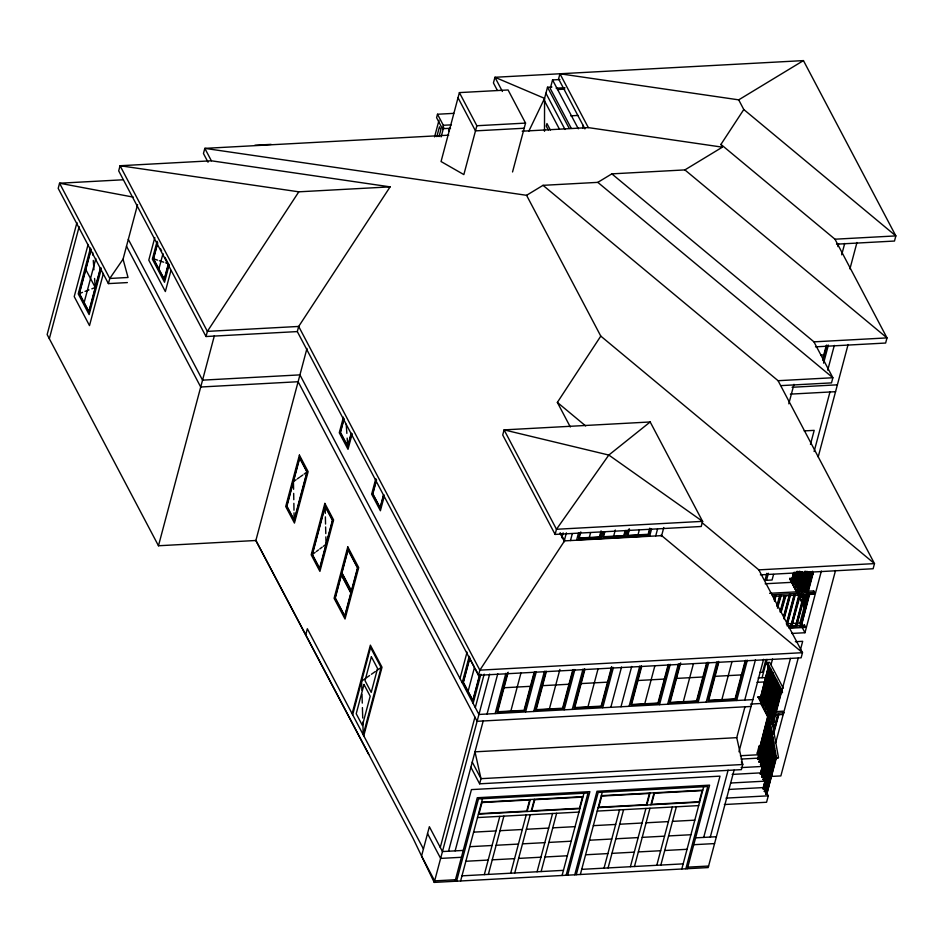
<?xml version="1.0" encoding="UTF-8"?>
<svg xmlns="http://www.w3.org/2000/svg" width="943" height="943" viewBox="0 0 943 943"><rect width="100%" height="100%" fill="white"/><g stroke="black" fill="none" stroke-linecap="round" stroke-linejoin="round"><path stroke-width="1.41" d="M544.5 131.301L544.559 98.367L547.518 87.227L551.914 86.992M305.721 635.052L307.324 628.733L423.431 848.995M76.949 222.572L47.15 334.565L158.471 545.761L255.871 540.492L368.772 754.388M49.331 338.702L79.153 226.638M88.1 244.461L74.226 296.597L89.502 325.594L103.376 273.458M90.434 248.033L78.234 293.886L89.137 314.597L101.349 268.743M90.999 248.976L79.118 293.638L88.937 312.274L100.818 267.612M100.512 267.753L88.866 311.496L79.412 293.556L91.058 249.801M84.139 302.526L95.844 258.535M127.364 282.582L108.398 283.607L109.777 278.468L123.05 259.184L137.584 204.572M154.805 237.553L148.794 260.138L165.355 291.54L170.966 270.429M157.092 241.314L152.353 259.136L164.542 282.263L169.28 264.429M157.634 242.339L153.237 258.889L164.33 279.941L168.373 264.771M165.013 257.38L168.373 263.734L164.271 279.163L153.532 258.806L157.634 243.377M158.895 268.979L162.998 253.561M297.316 331.582L206.01 336.521L207.377 331.382L298.813 191.818L390.119 186.867L298.683 326.443L297.316 331.582L478.49 675.294L801.126 657.825L802.493 652.686L758.832 569.867L702.24 522.823M158.471 545.761L214.391 335.625M306.97 348.439L255.871 540.492L413.105 838.421L434.24 882.4L708.181 867.572L734.09 770.183M294.181 519.97L306.946 471.983L299.674 458.18L286.908 506.167L294.181 519.97L294.039 512.839M343.441 417.148L339.28 432.754L348.014 449.316L352.163 433.721M343.841 418.739L340.175 432.507L347.814 446.994L351.48 433.226M344.054 418.951L340.47 432.424L347.743 446.228L351.091 433.662M312.369 554.484L325.135 506.497L332.419 520.3L319.642 568.287L312.369 554.484L315.151 552.409M453.736 113.36L437.505 114.244L436.585 117.663L442.408 128.708L450.53 128.272M434.57 136.888L438.978 120.315M436.833 136.617L439.438 126.845L440.888 129.604L439.037 136.582M442.408 128.708L443.328 125.278L437.505 114.244M441.135 136.888L443.717 127.222M448.55 130.464L449.033 128.649L449.398 129.344M448.915 131.148L449.552 128.778M459.394 92.603L441.053 161.536L463.85 174.596L476.852 125.737L459.394 92.603L508.088 89.974L525.546 123.097L512.544 171.968M375.821 478.584L371.66 494.179L380.394 510.752L384.166 496.56M376.222 480.164L372.556 493.932L380.194 508.43L383.86 494.651M376.563 479.881L372.85 493.849L380.123 507.652L383.471 495.087M352.116 713.71L370.363 645.153L382.009 667.243L363.762 735.799M352.67 714.747L370.564 647.476L381.113 667.491L363.22 734.762L362.843 722.114M559.894 79.53L552.551 79.931L550.276 88.501L571.293 128.378M836.512 244.178L894.483 241.043L895.85 235.903L803.448 60.6L738.699 99.852L559.953 73.778L558.574 78.917L584.931 128.908M582.609 128.189L583.363 125.36M460.019 678.559L467.044 652.132M462.2 682.697L469.225 656.304M469.767 657.33L463.084 682.449L472.914 701.085L479.963 674.575M468.117 691.337L474.494 667.349L469.767 658.379L463.378 682.367L472.844 700.307L479.221 676.32L475.178 668.634M478.49 675.294L479.857 670.155L564.904 540.339M473.115 703.407L480.883 674.221M475.296 707.545L484.183 674.162M440.275 847.415L474.93 717.163M434.24 882.4L489.665 674.104M448.538 851.223L483.193 720.971M487.048 714.016L497.774 673.715M455.139 850.869L471.441 789.597L720.004 776.148L703.702 837.419M495.169 713.568L505.896 673.278M507.428 673.125L497.032 712.201L524.426 710.716L534.822 671.64M508.171 672.229L497.656 711.753L524.037 710.315L534.174 672.218M736.742 737.662L742.742 764.502L741.375 769.641L479.622 783.81L480.989 778.67L474.989 751.83L736.742 737.662L744.958 706.802M455.045 881.281L477.276 797.731L589.894 791.637L567.662 875.187M456.565 881.198L478.455 798.933L588.031 793.004L566.142 875.269M460.62 880.974L482.51 798.709M555.109 534.41L556.476 529.271L608.813 455.056L650.187 421.969L702.582 521.361L701.215 526.5L555.109 534.41L502.725 435.018L504.092 429.878L650.187 421.969M510.847 711.034L520.984 672.925M561.828 537.758L563.136 532.842M563.985 541.86L566.389 532.854M570.491 540.551L572.283 533.785M525.605 711.93L536.331 671.628M484.313 874.632L499.814 816.355M578.495 532.995L576.68 539.856L649.727 535.895L651.542 529.047M488.368 874.409L503.88 816.143M580.016 532.948L578.542 538.488L599.842 537.333L601.316 531.793M580.794 531.911L579.155 538.029L599.453 536.932L601.08 530.815M533.726 711.482L544.441 671.192M545.985 671.039L535.589 710.114L562.983 708.629L573.379 669.554M546.351 671.557L536.202 709.666L562.582 708.228L572.719 670.131M589.304 537.475L590.613 532.583M549.392 708.947L559.906 669.424M510.693 873.194L526.194 814.929M527.102 811.499L530.296 799.511M601.021 538.536L602.848 531.675M604.357 531.628L602.883 537.168L624.195 536.013L625.669 530.473M604.817 531.817L603.508 536.708L623.806 535.612L625.103 530.72M514.748 872.982L530.249 814.705M531.168 811.286L534.363 799.287M564.162 709.831L574.876 669.542M613.657 536.166L615.284 530.037M572.271 709.395L582.998 669.094M584.613 668.681L574.134 708.028L601.528 706.543L611.924 667.467M584.896 669.471L574.759 707.568L601.139 706.142L611.653 666.63M625.374 537.215L627.201 530.367M537.074 871.768L552.574 813.503M629.075 528.929L627.236 535.848L648.548 534.693L650.022 529.153M629.488 529.271L627.861 535.388L648.147 534.292L649.774 528.174M541.129 871.556L556.629 813.279M587.949 706.861L598.086 668.752M638.01 534.846L639.307 529.942M602.707 707.745L613.433 667.455M562.075 875.481L583.965 793.216M655.715 535.942L657.507 529.176M610.828 707.309L621.555 667.007M661.42 536.461L663.801 527.502M574.759 874.798L596.99 791.248L709.607 785.154L687.376 868.703M576.279 874.715L598.168 792.45L707.745 786.521L685.856 868.786M620.977 706.767L631.692 666.465M580.346 874.491L602.235 792.238M629.087 706.319L639.814 666.029M641.346 665.876L630.95 704.951L658.344 703.466L668.74 664.391M641.712 666.395L631.574 704.504L657.955 703.065L668.092 664.968M644.764 703.784L654.902 665.675M604.027 868.149L619.539 809.872M608.094 867.925L623.594 809.66M659.522 704.68L670.249 664.379M667.644 704.232L678.371 663.943M679.903 663.789L669.506 702.865L696.901 701.38L707.297 662.304M680.646 662.894L670.131 702.417L696.512 700.979L706.649 662.882M630.407 866.723L645.908 808.446M646.827 805.027L650.022 793.028M634.462 866.499L649.975 808.234M650.882 804.803L654.077 792.804M683.321 701.698L693.459 663.589M698.079 702.582L708.806 662.292M656.788 865.297L672.288 807.019M660.843 865.073L676.355 806.807M706.201 702.146L716.916 661.856M718.531 661.432L708.063 700.779L735.457 699.293L745.854 660.218M718.825 662.222L708.676 700.331L735.057 698.893L745.194 660.795M788.796 403.804L793.982 384.331M837.867 246.594L838.622 243.754M721.866 699.612L732.016 661.503M841.686 254.799L844.704 243.459M681.801 869.01L703.69 786.745M822.685 359.012L826.316 345.374M822.791 360.474L826.881 345.138M766.848 573.344L764.973 580.405L772.069 580.016L773.555 574.452M823.581 363.138L828.39 345.103M766.494 580.322L768.368 573.273M849.926 268.92L856.963 242.492M736.636 700.496L747.351 660.206M827.718 370.151L834.307 345.409M810.461 444.389L814.198 430.362L804.155 430.904M744.746 700.06L755.473 659.758M710.303 837.054L728.102 770.16M774.238 598.062L774.993 595.233M774.132 599.996L775.264 595.752L776.301 596.224M774.627 599.442L775.382 596.613M814.127 451.52L829.97 391.982M774.521 601.375L776.03 595.717M776.796 606.302L779.814 594.974M777.445 605.406L780.356 596.011M777.562 606.255L780.568 594.939M738.982 751.783L763.606 659.275M777.456 608.188L781.122 595.964M818.206 456.884L848.111 344.49M765.964 659.44L762.557 672.241L759.763 672.383M762.074 677.734L766.977 659.31M780.109 611.701L784.258 596.129M780.38 612.219L785.177 595.752M768.168 716.774L758.137 696.771L760.541 696.629L763.099 702.441M780.875 611.665L785.012 596.082M799.511 592.51L792.026 578.307L789.621 578.436L805.098 608.777M782.042 692.881L766.93 664.19L767.378 662.481L769.665 662.363L783.279 688.19M781.146 612.184L785.943 595.705M760.188 699.176L768.58 666.1L760.188 699.176L761.072 699.128L769.37 667.986M793.287 573.261L791.672 580.853L792.556 580.805L794.819 572.307M791.672 580.853L793.935 572.354M761.072 699.128L768.71 668.882M792.662 578.872L794.171 573.203M794.89 572.613L792.686 580.888L793.252 581.183L795.479 572.802M793.252 581.183L795.208 572.283M783.798 615.685L789.079 595.87M768.203 717.717L760.718 703.513L769.912 668.929M771.044 664.674L772.553 659.004M783.692 617.618L789.727 594.974L790.482 594.927L784.081 618.997M784.187 617.064L790.21 594.408L790.753 595.446M762.05 702.452L770.431 669.377L762.05 702.452L762.804 702.405L771.091 671.263M797.684 571.34L794.289 584.082L793.534 584.13L796.269 572.283M793.534 584.13L796.918 571.387M762.804 702.405L770.82 670.744M794.289 584.082L797.035 572.236M772.824 674.54L764.537 705.694L763.771 705.729L772.164 672.654L771.398 672.689M800.159 571.788L796.022 587.359L795.255 587.406L799.134 571.317M763.771 705.729L772.164 672.654M795.255 587.406L799.405 571.823M764.537 705.694L772.93 672.607M796.022 587.359L799.888 571.269M786.356 623.924L794.265 594.196M800.159 572.495L796.305 586.97L798.084 586.876M786.627 624.443L794.548 594.715L795.574 595.186M787.122 623.877L795.032 594.149M787.016 625.81L795.303 594.668M774.545 677.817L766.258 708.971L765.504 709.006L773.897 675.931L773.13 675.966M802.646 572.236L797.743 590.636L796.988 590.683L801.609 571.753M765.504 709.006L774.168 676.449M796.988 590.683L801.88 572.271M802.092 571.812L798.026 587.1L796.246 587.194L795.668 585.756M766.258 708.971L773.897 678.712M797.743 590.636L802.375 571.717M776.655 679.679L767.991 712.248L767.225 712.283L775.617 679.208L774.863 679.243M798.815 592.027L804.096 572.201M767.225 712.283L775.889 679.726L775.134 679.762M799.464 591.131L804.744 571.305M767.814 714.888L775.665 758.361L777.692 758.255L778.47 757.535L770.514 713.474L770.054 715.183L783.244 714.464L783.704 712.755L782.879 711.199L767.661 712.024L767.213 713.733L767.967 713.698M767.991 712.248L775.629 682.001M799.086 593.925L790.694 627.012L791.46 626.965L800.395 594.927M799.959 590.566L804.85 572.165M759.044 746.184L759.905 747.823L758.042 754.813L757.182 753.174L759.044 746.184L772.246 745.465M790.694 627.012L799.64 594.962M800.23 591.084L805.499 571.269M799.853 593.89L791.46 626.965M761.472 742.483L760.612 747.257L759.858 747.292L768.239 714.216M759.858 747.292L768.144 716.15M762.227 739.654L763.359 735.41M764.113 732.581L765.233 728.326M765.987 725.497L767.119 721.254M769.441 712.213L777.35 682.484L776.584 682.532M801.951 594.361L801.196 597.202L800.442 597.237L800.925 593.89M801.68 591.061L806.949 571.234M768.851 720.393L758.478 759.374L757.712 759.41L768.899 716.102M769.712 712.731L777.35 682.484M800.442 597.237L801.196 594.408M801.951 591.579L807.22 571.753M770.195 712.177L777.35 685.278M802.057 592.428L807.338 572.613M757.712 759.41L768.663 716.739M770.466 712.696L778.01 684.382M802.705 591.532L807.986 571.717M758.478 759.374L769.052 718.095M769.724 725.344L759.928 762.133L759.174 762.18L769.547 721.643L770.313 721.595M770.785 716.916L779.071 685.761M803.672 594.856L802.175 600.514L803.401 594.338M804.155 591.509L809.436 571.682M805.216 594.668L796.281 626.706L795.515 626.753L803.53 595.08M759.174 762.18L769.547 721.643M771.068 717.423L771.81 714.594M772.565 711.765L779.354 686.28L778.588 686.327M804.426 592.027L809.707 572.201M759.928 762.133L768.84 727.112M771.928 715.454L771.445 718.802L770.69 718.849M772.682 712.625L779.46 687.141M795.515 626.753L804.45 594.703M804.921 591.461L810.19 571.647M771.445 718.802L779.731 687.659M796.281 626.706L804.438 594.809M805.192 591.98L810.461 572.165M770.702 727.171L765.433 746.986L764.667 747.033L769.299 728.114M771.174 721.03L773.06 713.957M764.667 747.033L769.948 727.206M771.457 721.548L773.331 714.464L774.097 714.429L771.834 722.927M760.624 764.938L770.431 726.546L760.624 764.938L761.39 764.891L770.985 728.809M765.916 743.638L767.048 739.395M767.791 736.566L768.922 732.31M771.94 720.994L773.449 715.324M773.649 715.937L772.411 722.126L773.177 722.079L775.052 715.006M774.403 713.108L780.804 689.038L772.411 722.126M806.913 595.257L804.662 603.756L803.896 603.791L805.888 594.785M806.642 591.956L811.911 572.13M761.39 764.891L770.077 730.707M803.896 603.791L806.536 593.89M807.291 591.049L812.56 571.234M774.403 715.902L773.177 722.079M775.158 713.073L781.193 690.417M804.662 603.756L806.265 596.153M807.397 591.909L812.3 573.509M775.806 712.165L781.464 690.936M807.668 592.428L812.949 572.601M770.985 731.638L767.614 744.322L772.706 753.976L740.373 755.732M772.482 726.004L775.476 714.735M776.23 711.918L790.47 658.403M791.731 633.448L804.968 632.729L799.876 623.064L813.29 572.625M771.869 733.713L761.131 774.085L760.376 774.12L771.315 731.438L772.081 731.403M760.376 774.12L771.315 731.438M809.766 593.89L801.102 626.447L800.336 626.494L808.681 593.324L809.271 594.444M761.131 774.085L770.961 735.623M724.354 804.532L766.565 802.257L768.274 795.821L763.913 787.546L765.622 781.122L761.26 772.836L762.97 766.411L758.596 758.125L741.127 759.068M800.336 626.494L809 593.925L813.821 593.666M801.102 626.447L809.07 594.703M769.17 746.172L770.254 746.726L769.17 746.172L771.81 736.259M773.319 730.589L777.456 715.018M772.753 738.64L762.592 776.843L761.826 776.891L772.199 736.342M773.26 732.617L778.423 714.723M761.826 776.891L772.364 737.261L773.13 737.226M773.696 731.968L778.223 714.983M762.592 776.843L771.857 740.444M773.637 733.984L778.918 714.169M763.276 779.649L773.083 741.245L763.276 779.649L764.042 779.602L773.649 743.52M764.042 779.602L772.73 745.418M804.391 625.751L804.568 625.103L788.395 625.987M769.618 593.3L813.726 590.919L813.279 592.628L814.092 594.184L772.612 596.424M804.568 625.103L805.251 627.39L789.079 628.262M813.726 590.919L814.552 592.475L813.774 593.984M774.533 748.424L763.783 788.796L763.028 788.831L773.602 747.563M763.028 788.831L774.144 747.068M763.783 788.796L773.72 750.168M775.688 742.742L798.214 658.108M800.454 649.703L802.682 641.299L795.338 641.7M804.968 632.729L821.365 571.081M775.405 753.351L765.245 791.554L764.478 791.59L774.863 751.052M764.478 791.59L775.028 751.972M765.245 791.554L774.521 755.154M776.301 758.219L766.694 794.312L765.94 794.36L775.747 755.956M765.94 794.36L775.535 758.266M766.694 794.312L776.136 757.323M835.522 570.503L780.863 775.924L762.121 776.938M528.752 131.348L544.559 98.367L494.945 77.279L493.437 82.937L497.362 90.398M208.038 162.208L203.452 153.509L204.82 148.369L526.571 195.307L543.027 185.335L597.815 182.364L611.842 173.866L684.889 169.905L722.385 147.167L720.935 144.409L743.791 109.518L738.699 99.852M570.315 426.99L557.36 402.402L600.785 336.109L526.571 195.307M775.665 758.361L778.47 757.535M304.153 474.07L306.946 471.983M316.294 551.561L318.475 549.934M319.771 548.956L322.152 547.188M323.355 546.292L326.03 544.3L325.854 536.873M296.137 479.704L293.438 481.59L293.591 489.276M297.351 478.844L299.556 477.311M300.404 476.698L302.809 475.024M364.917 678.807L361.617 681.117L361.888 690.182M366.414 677.769L369.609 675.53M371.389 674.28L375.385 671.499M377.082 670.308L381.113 667.491M79.412 293.556L82.524 292.365M85.023 291.411L88.984 289.902M91.836 288.817L95.255 287.509L94.595 278.456M803.448 60.6L494.945 77.279L502.419 91.471M556.146 88.182L564.951 87.699M557.443 89.526L564.798 89.137M570.727 115.836L578.071 115.435M443.328 125.278L451.438 124.841M476.852 125.737L525.546 123.097M524.178 128.236L475.484 130.877L458.015 97.742M254.881 145.246L271.113 144.373M448.738 135.167L204.82 148.369L211.373 160.793L390.119 186.867M522.198 131.195L588.326 127.611L722.385 147.167M211.373 160.793L120.056 165.732L118.688 170.872L206.01 336.521M123.333 179.771L59.562 183.225L58.195 188.364L108.398 283.607M720.935 144.409L834.979 239.204L895.85 235.903L743.791 109.518M611.842 173.866L813.95 341.849L886.998 337.9L885.63 343.04L815.506 346.835M820.87 355.075L823.769 354.922M543.027 185.335L778.081 380.701L832.869 377.742L831.502 382.882L781.04 385.616M792.085 387.278L837.372 384.827M790.375 394.127L835.557 391.687M661.644 535.624L564.551 540.881L560.401 533.101M758.832 569.867L874.491 563.608L873.124 568.747L760.4 574.853M765.162 583.776L791.507 582.35M793.252 583.611L794.018 583.564M794.984 586.888L795.751 586.841M796.717 590.165L797.472 590.118M771.904 594.774L814.552 592.475M800.171 596.719L801.196 597.202M801.892 599.996L802.929 600.479M803.625 603.272L804.391 603.237M786.639 623.783L799.876 623.064M800.018 625.881L800.784 625.846M788.218 626.624L794.1 626.305M795.244 626.235L796.01 626.187M789.256 627.625L805.428 626.741M766.93 664.19L768.451 664.108M768.215 666.654L768.851 666.618M769.677 669.412L771.197 669.33M769.948 669.931L770.714 669.884M504.034 687.753L530.414 686.327M542.59 685.667L568.971 684.241M580.64 683.604L607.528 682.154M637.963 680.504L664.332 679.078M676.508 678.418L702.889 676.991M714.558 676.355L741.446 674.905M771.68 673.208L772.435 673.172M758.125 677.946L767.649 677.428M757.029 682.331L766.482 681.824M776.855 683.038L777.621 683.003M780.038 689.085L781.57 689.003M780.321 689.604L781.075 689.557M781.771 692.362L782.537 692.315M757.96 697.407L760.376 697.278M759.917 698.657L760.801 698.61M752.868 699.623L478.938 714.452L299.945 374.878L202.545 380.147L128.331 239.345M761.767 701.934L762.533 701.887M750.51 704.067L760.718 703.513M763.5 705.211L764.266 705.175M751.041 706.472L477.111 721.301L298.118 381.726L200.718 387.007L126.503 246.206M765.233 708.488L765.987 708.452M766.954 711.765L767.72 711.729M767.661 712.024L768.474 713.568L783.704 712.755M773.248 742.165L774.014 742.129M759.575 746.773L760.341 746.738M764.396 746.514L765.433 746.986M766.541 746.408L772.152 746.113M759.905 747.823L773.119 747.104M774.415 747.669L760.412 748.424L758.702 754.742M757.182 753.174L757.854 753.139M757.441 758.903L758.207 758.856M758.903 761.661L759.657 761.614M760.353 764.419L761.119 764.384M741.127 767.59L762.97 766.411M732.145 774.415L761.26 772.836M760.093 773.602L760.86 773.566M761.555 776.372L762.309 776.325M763.005 779.13L763.771 779.083M730.684 783.008L765.622 781.122M481.602 802.139L583.057 796.646M601.316 795.656L702.771 790.163M728.974 789.432L763.913 787.546M762.757 788.313L763.512 788.277M764.207 791.083L764.973 791.036M765.669 793.841L766.423 793.794M726.063 798.108L768.274 795.821M478.407 814.139L579.862 808.646M598.121 807.656L699.588 802.163M477.5 817.569L578.955 812.076M597.214 811.086L698.669 805.593M473.622 832.139L495.935 830.924M500.002 830.7L522.316 829.498M526.383 829.274L548.696 828.072M552.751 827.848L575.077 826.646M593.336 825.655L615.661 824.441M619.716 824.229L642.042 823.015M646.096 822.803L668.41 821.589M672.477 821.365L694.791 820.162M469.744 846.696L492.069 845.494M496.124 845.27L518.438 844.068M522.505 843.844L544.818 842.641M548.885 842.417L571.199 841.203M589.458 840.225L611.783 839.011M615.838 838.787L638.163 837.584M642.218 837.36L664.544 836.158M668.599 835.934L690.924 834.732M463.249 850.433L442.456 851.553L429.36 826.705L421.556 856.02L434.652 880.868L455.457 879.736M695.592 837.855L716.385 836.724M461.433 857.281L440.629 858.413L427.533 833.565M693.765 844.704L714.558 843.584M465.866 861.265L488.191 860.063M492.246 859.839L514.572 858.637M518.626 858.413L540.94 857.199M545.007 856.987L567.321 855.772M585.591 854.782L607.905 853.58M611.96 853.356L634.285 852.154M638.34 851.93L660.666 850.727M664.721 850.503L687.046 849.301M461.987 875.835L563.442 870.342M581.713 869.352L683.168 863.859M687.789 867.159L708.582 866.039M298.813 191.818L120.056 165.732L207.377 331.382L298.683 326.443L479.857 670.155L802.493 652.686L661.008 535.094M133.317 197.122L59.562 183.225L109.777 278.468L128.036 277.478L123.05 259.184M153.532 258.806L157.505 260.127M159.355 260.739L163.705 262.189M165.685 262.849L168.373 263.734M792.721 580.275L796.587 582.314M792.037 580.782L797.224 583.528M794.395 583.01L797 584.389M684.889 169.905L886.998 337.9L834.979 239.204M597.815 182.364L832.869 377.742L813.95 341.849M600.785 336.109L874.491 563.608L778.081 380.701M557.36 402.402L585.65 425.93M559.953 73.778L588.326 127.611M812.288 572.189L813.255 574.039M552.551 79.931L578.318 128.802M547.518 87.227L569.254 128.46M545.926 93.227L565.022 129.462M544.099 100.076L559.388 129.073M800.878 595.092L805.64 604.133M794.584 584.118L795.939 586.699M789.621 578.436L804.591 606.844M550.37 130.04L546.952 123.557L546.245 126.067L548.296 129.969M789.456 594.455L789.998 595.493M767.378 662.481L782.36 690.889M761.225 697.926L768.71 712.13M770.077 714.711L774.156 722.456M766.494 708.9L768.545 712.778M758.137 696.771L768.345 716.138M771.751 722.597L773.107 725.179M771.574 723.234L772.942 725.815M449.316 129.662L448.951 128.625M758.867 746.821L759.728 748.471M741.398 761.956L742.742 764.502L480.989 778.67L472.254 762.109M560.012 533.054L564.327 541.235M470.887 767.248L479.622 783.81M341.661 572.979L351.491 591.615M341.319 574.275L351.15 592.899M160.322 248.469L161.666 251.015M85.801 269.557L95.255 287.509M768.486 713.58L776.443 757.642M92.685 252.429L92.885 255.176M93.274 260.421L93.958 269.757M346.222 424.291L346.859 433.356M347.177 438.094L347.743 446.228M362.006 694.307L362.277 703.101M362.407 707.592L362.713 718.036M325.135 506.497L325.3 513.357M325.382 516.882L325.547 524.025M325.618 526.984L325.783 533.573M293.674 493.389L293.792 499.707M293.862 503.338L293.992 510.198M299.402 455.092L285.717 506.509L294.452 523.07L308.137 471.653L299.402 455.092M299.603 457.414L286.613 506.25L294.251 520.748L307.241 471.901L299.603 457.414M324.864 503.397L311.19 554.814L319.913 571.387L333.598 519.97L324.864 503.397M325.076 505.719L312.074 554.567L319.712 569.065L332.714 520.218L325.076 505.719M347.79 546.881L334.105 598.298L345.02 619.009L358.705 567.592L347.79 546.881M347.991 549.203L334.989 598.051L344.82 616.687L357.81 567.839L347.991 549.203M341.39 575.041L335.295 597.968L344.749 615.909L350.843 592.994L341.39 575.041M348.061 549.981L341.955 572.896L351.421 590.848L357.515 567.922L348.061 549.981M363.998 684.488L356.218 713.745L362.407 725.485L370.186 696.217L363.998 684.488M371.377 656.764L365.024 680.646L371.212 692.386L377.565 668.493L371.377 656.764M481.991 802.54L479.032 813.679L526.713 811.098L529.683 799.959L481.991 802.54M534.752 799.688L531.781 810.827L579.474 808.245L582.432 797.106L534.752 799.688M601.717 796.057L598.746 807.196L646.426 804.615L649.397 793.476L601.717 796.057M654.466 793.204L651.507 804.344L699.187 801.762L702.158 790.623L654.466 793.204M702.582 521.361L556.476 529.271L504.092 429.878L608.813 455.056L702.582 521.361"/></g></svg>
